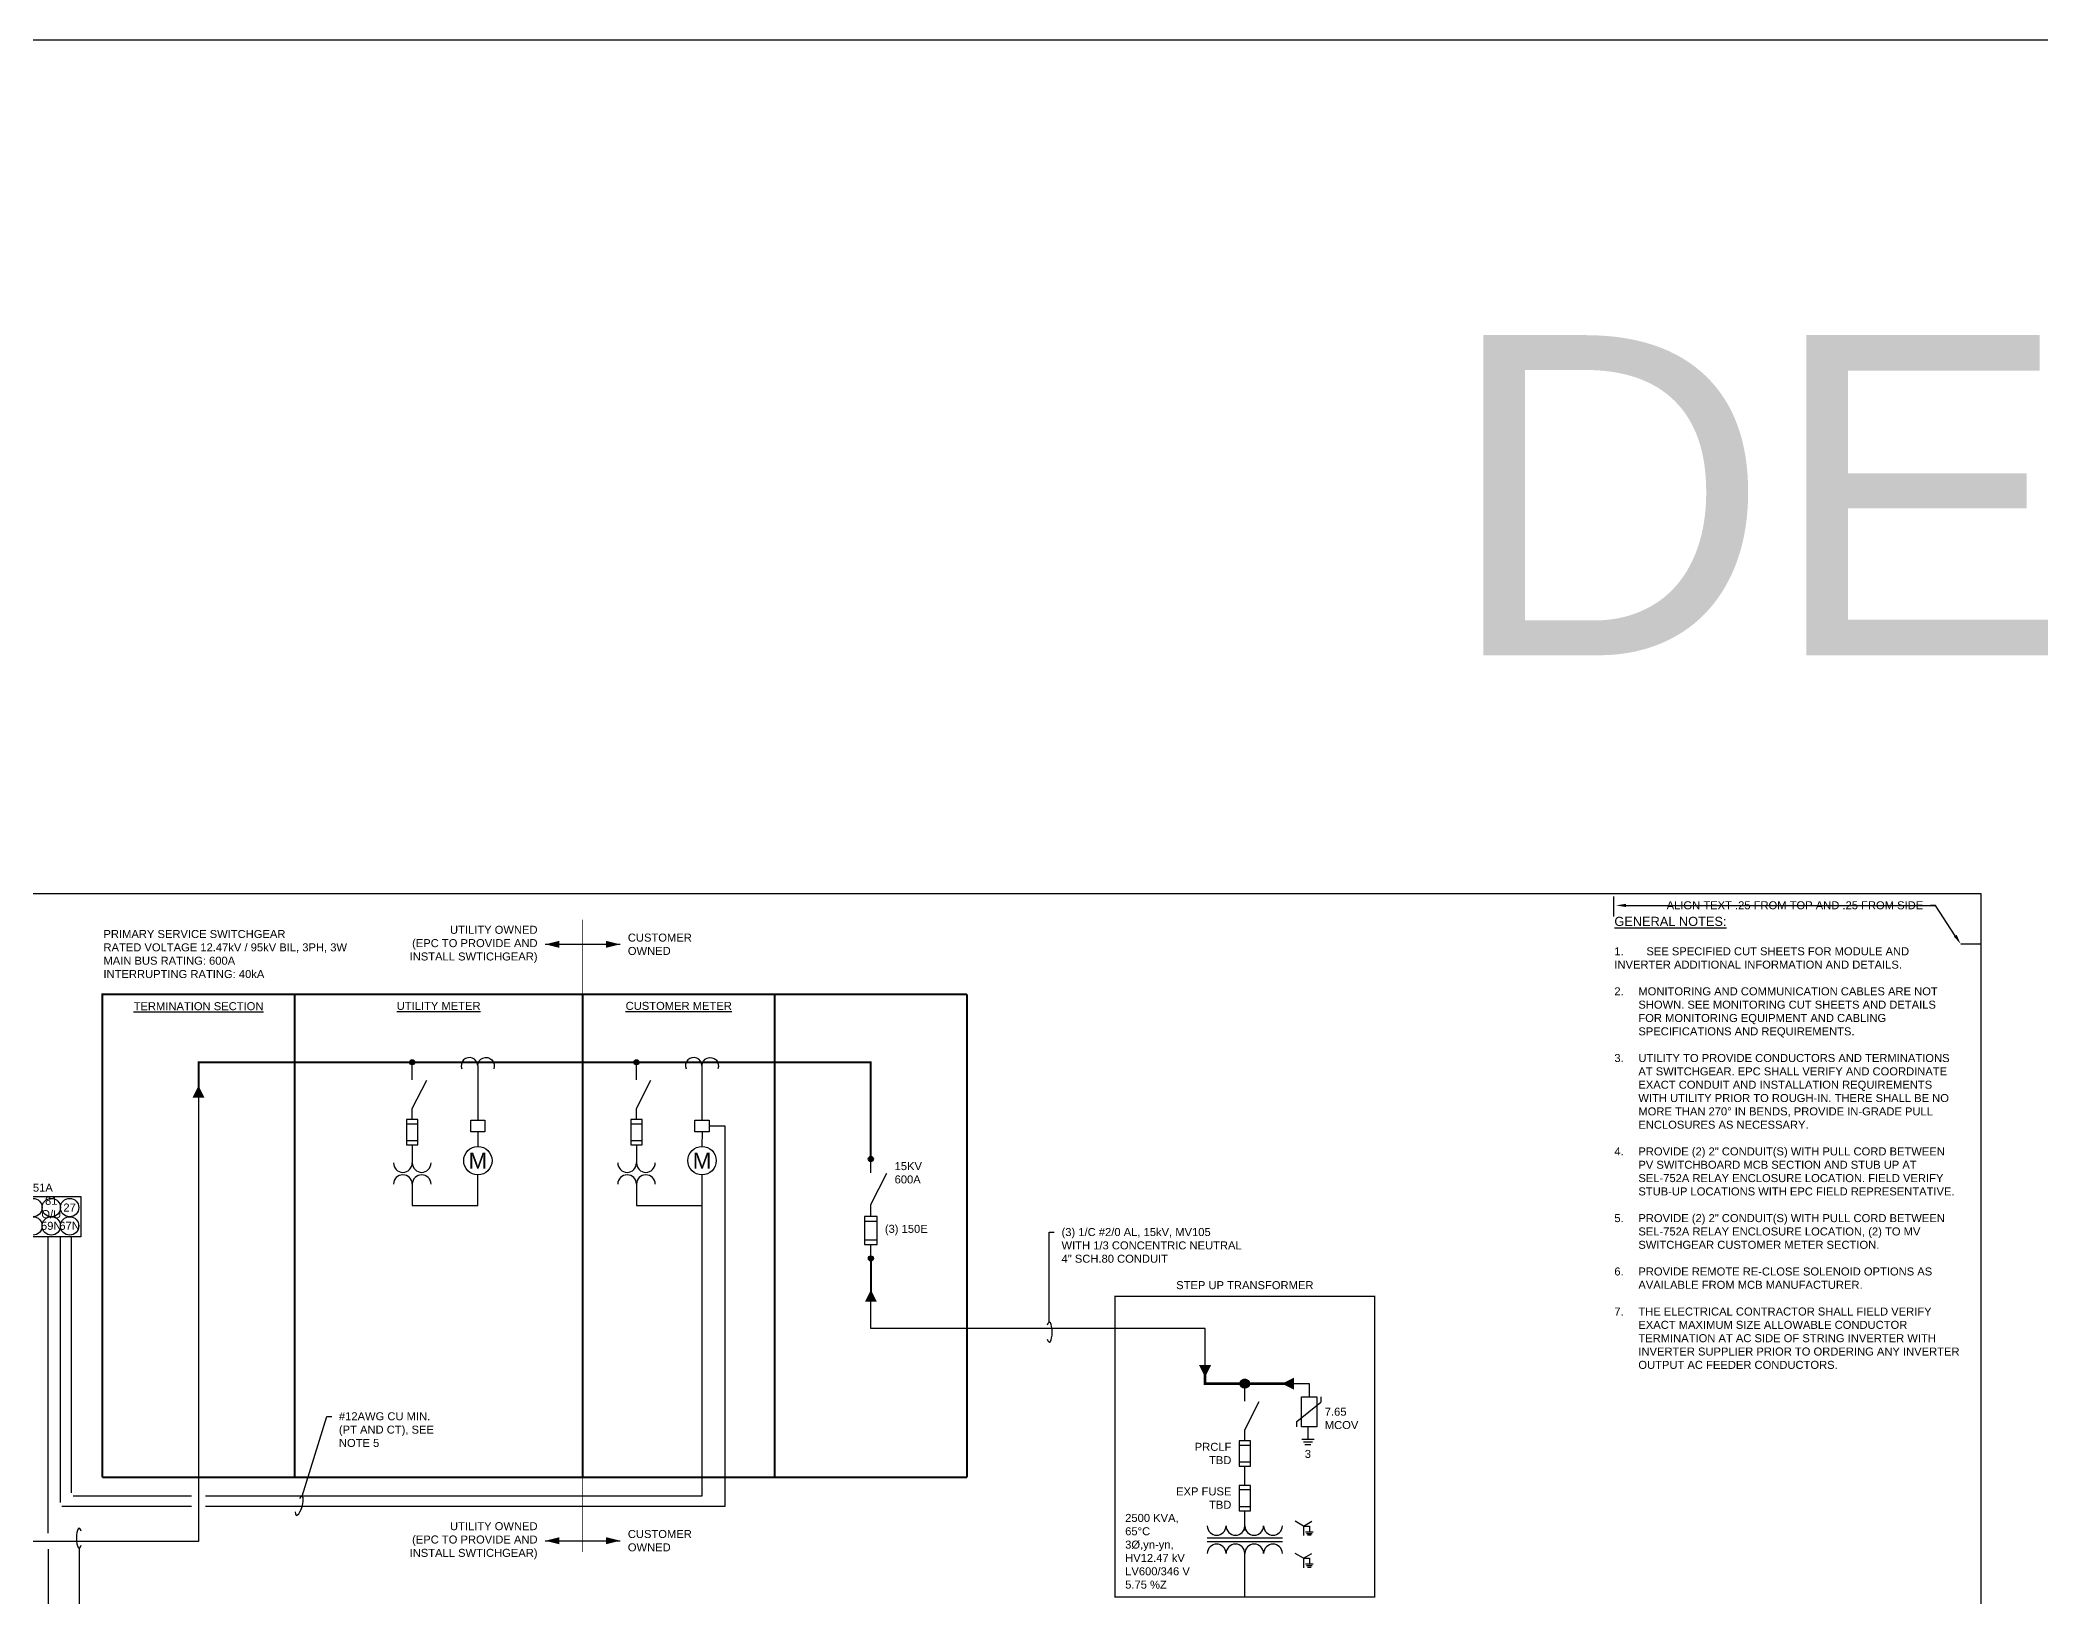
# Model space of a CAD drawing. Header units: feet. Extents: x 0 to 267, y -9 to 249.
# Drawn here: x 114.81 to 139.81, y 80.41 to 99.87 of the extents above; entities that cross this region are included whole.
import ezdxf
from ezdxf import colors
from ezdxf.entities.mleader import LeaderData, LeaderLine
from ezdxf.math import Vec2, Vec3

# ---------------------------------------------------------------- set-up
doc = ezdxf.new("R2010")
doc.units = ezdxf.units.FT
doc.header["$MEASUREMENT"] = 0
doc.linetypes.add('DIVIDE2', pattern=[0.625, 0.25, -0.125, 0, -0.125, 0, -0.125])
doc.linetypes.add('PHANTOM2', pattern=[1.25, 0.625, -0.125, 0.125, -0.125, 0.125, -0.125])
for name, color, linetype in [('E-1LIN', 4, 'Continuous'), ('E-1LIN-EQPM-ENCL', 8, 'PHANTOM2'), ('E-1LIN-FUSE', 170, 'Continuous'), ('E-CABL-120V', 1, '120V_BRANCH'), ('E-CABL-LV', 1, 'LV_CABLE'), ('E-TEXT', 7, 'Continuous'), ('G-ANNO-TEXT', 1, 'Continuous')]:
    doc.layers.add(name, color=color, linetype=linetype)
doc.layers.add('G-NPLT', color=67, linetype='Continuous', plot=False)
doc.styles.add('NEI-A', font='arial.ttf')
doc.styles.get("Standard").update_dxf_attribs({"font": 'arial.ttf'})
doc.linetypes.add('120V_BRANCH', pattern='A,1,-0.2,["120V",Standard,S=0.1,R=0,X=-0.1,Y=-0.05],-0.3', length=1.5)
doc.linetypes.add('LV_CABLE', pattern='A,1,-0.2,["LV",Standard,S=0.1,R=0,X=-0.08,Y=-0.05],-0.2', length=1.4)

# ---------------------------------------------------------------- blocks, each defined once
blk = doc.blocks.new('Equipment Callout Arrowhead')
at = {"color": 0}
blk.add_ellipse((0, 0), major_axis=(0.99, 0), ratio=0.28679, start_param=-0.799881, end_param=3.941473, dxfattribs=at)

msp = doc.modelspace()

# ---------------------------------------------------------------- hatches: boundary and pattern name
at = {"layer": 'E-1LIN'}
h = msp.add_hatch(color=256, dxfattribs=at)
h.dxf.hatch_style = 1
edge = h.paths.add_edge_path()
edge.add_arc((119.458, 87.092), 0.0321, 0, 360)
h = msp.add_hatch(color=256, dxfattribs=at)
h.dxf.hatch_style = 1
edge = h.paths.add_edge_path()
edge.add_arc((122.26, 87.092), 0.0321, 0, 360)
h = msp.add_hatch(color=256, dxfattribs=at)
h.dxf.hatch_style = 1
edge = h.paths.add_edge_path()
edge.add_arc((125.188, 85.884), 0.0321, 0, 360)
h = msp.add_hatch(color=256, dxfattribs=at)
h.dxf.hatch_style = 1
edge = h.paths.add_edge_path()
edge.add_arc((125.189, 84.642), 0.0321, 0, 360)
at = {"layer": 'E-1LIN', "transparency": 33554687}
h = msp.add_hatch(color=256, dxfattribs=at)
h.dxf.hatch_style = 1
h.paths.add_polyline_path([(129.919, 83.077, 1), (129.802, 83.077, 1)])

# ---------------------------------------------------------------- linework, layer by layer
at = {"layer": 'E-1LIN'}
for p, q in [((119.458, 86.061), (119.458, 85.834)), ((122.26, 86.061), (122.26, 85.834)), ((130.649, 82.537), (130.649, 82.383)), ((130.573, 82.383), (130.726, 82.383)), ((130.592, 82.349), (130.706, 82.349)), ((130.609, 82.318), (130.686, 82.318)), ((130.62, 81.227), (130.716, 81.227)), ((130.632, 81.206), (130.704, 81.206)), ((130.643, 81.187), (130.691, 81.187)), ((130.62, 80.825), (130.716, 80.825)), ((130.632, 80.804), (130.704, 80.804)), ((130.643, 80.785), (130.691, 80.785))]:
    msp.add_line(p, q, dxfattribs=at)
for points, const_width in [([(116.788, 86.656), (116.788, 87.092), (125.188, 87.092), (125.188, 85.884)], 0.025), ([(125.189, 84.099), (125.189, 84.642)], 0.025), ([(129.364, 83.308), (129.364, 83.077), (130.357, 83.077)], 0.0312)]:
    msp.add_lwpolyline(points, dxfattribs=dict(at, const_width=const_width))
at = {"layer": 'E-1LIN', "flags": 128}
for points in [[(119.458, 86.872), (119.458, 87.092)], [(122.26, 86.872), (122.26, 87.092)], [(119.458, 86.378), (119.458, 86.514), (119.639, 86.87)], [(122.26, 86.378), (122.26, 86.514), (122.441, 86.87)], [(125.188, 85.709), (125.188, 85.884)], [(125.189, 85.165), (125.189, 85.314), (125.387, 85.706)], [(125.189, 84.642), (125.189, 84.817)], [(129.86, 82.858), (129.86, 83.077)], [(129.861, 82.363), (129.861, 82.499), (130.042, 82.855)]]:
    msp.add_lwpolyline(points, dxfattribs=at)
at = {"layer": 'E-1LIN'}
for points in [[(120.276, 87.052, 1.191066), (120.077, 87.01)], [(120.276, 87.052, -1.191066), (120.476, 87.01)], [(123.078, 87.052, 1.191066), (122.879, 87.01)], [(123.078, 87.052, -1.191066), (123.277, 87.01)]]:
    msp.add_lwpolyline(points, format="xyb", dxfattribs=at)
for points in [[(120.276, 87.052), (120.276, 86.369)], [(123.078, 87.052), (123.078, 86.369)], [(116.788, 86.656), (116.788, 81.103)], [(120.277, 86.224), (120.276, 86.04)], [(123.079, 86.224), (123.078, 86.04)], [(119.458, 85.569), (119.458, 85.302), (120.278, 85.302), (120.278, 85.685)], [(122.26, 85.569), (122.26, 85.302), (123.079, 85.302), (123.079, 85.685)], [(129.364, 83.308), (129.364, 83.767), (125.188, 83.767), (125.189, 84.104)], [(130.476, 83.077), (130.665, 83.077), (130.665, 82.912)], [(130.509, 82.603), (130.809, 82.847)], [(130.809, 82.912), (130.809, 82.847)], [(130.509, 82.537), (130.509, 82.603)], [(129.861, 81.805), (129.861, 82.046)], [(116.788, 81.103), (110.636, 81.103), (110.244, 81.301)], [(129.861, 81.242), (129.861, 81.489)], [(130.594, 81.297), (130.491, 81.357)], [(130.594, 81.297), (130.697, 81.357)], [(130.594, 81.297), (130.594, 81.178)], [(130.594, 81.297), (130.668, 81.297), (130.668, 81.227)], [(129.392, 81.149), (130.33, 81.149)], [(129.392, 81.106), (130.33, 81.106)], [(129.861, 80.411), (129.861, 80.955)], [(130.594, 80.895), (130.491, 80.954)], [(130.594, 80.895), (130.697, 80.954)], [(130.594, 80.895), (130.594, 80.776)], [(130.594, 80.895), (130.668, 80.895), (130.668, 80.825)]]:
    msp.add_lwpolyline(points, dxfattribs=at)
at = {"layer": 'E-1LIN', "transparency": 33554687}
for points in [[(116.788, 86.651, 0.15, 0, 0), (116.788, 86.801, 0, 0, 0)], [(125.189, 84.099, 0.15, 0, 0), (125.189, 84.249, 0, 0, 0)], [(129.364, 83.308, 0.15, 0, 0), (129.364, 83.158, 0, 0, 0)], [(130.476, 83.077, 0.15, 0, 0), (130.326, 83.077, 0, 0, 0)]]:
    msp.add_lwpolyline(points, format="xyseb", dxfattribs=at)
at = {"layer": 'E-1LIN'}
for points in [[(120.366, 86.369), (120.366, 86.224), (120.189, 86.224), (120.189, 86.369)], [(123.167, 86.369), (123.167, 86.224), (122.991, 86.224), (122.991, 86.369)], [(114.338, 85.415), (115.319, 85.415), (115.319, 84.913), (114.338, 84.913)], [(130.571, 82.912), (130.759, 82.912), (130.759, 82.537), (130.571, 82.537)]]:
    msp.add_lwpolyline(points, close=True, dxfattribs=at)
for centre, radius in [((119.458, 87.092), 0.0321), ((122.26, 87.092), 0.0321), ((120.278, 85.863), 0.177), ((123.079, 85.863), 0.177), ((125.188, 85.884), 0.0321), ((114.719, 85.277), 0.115), ((114.948, 85.277), 0.115), ((115.177, 85.277), 0.115), ((114.719, 85.048), 0.115), ((114.948, 85.048), 0.115), ((115.177, 85.048), 0.115), ((125.189, 84.642), 0.0321)]:
    msp.add_circle(centre, radius, dxfattribs=at)
at = {"layer": 'E-1LIN', "transparency": 33554687}
msp.add_circle((129.86, 83.077), 0.0581, dxfattribs=at)
at = {"layer": 'E-1LIN'}
for centre, start, end in [((119.341, 85.834), 180, 0), ((119.576, 85.834), 180, 0), ((122.143, 85.834), 180, 0), ((122.377, 85.834), 180, 0), ((119.341, 85.569), 360, 180), ((119.576, 85.569), 360, 180), ((122.143, 85.569), 360, 180), ((122.377, 85.569), 360, 180), ((129.509, 81.3), 180, 0), ((129.744, 81.3), 180, 0), ((129.978, 81.3), 180, 0), ((130.213, 81.3), 180, 0), ((129.509, 80.955), 0, 180), ((129.744, 80.955), 0, 180), ((129.978, 80.955), 0, 180), ((130.213, 80.955), 0, 180)]:
    msp.add_arc(centre, 0.117, start, end, dxfattribs=at)
at = {"layer": 'E-1LIN-EQPM-ENCL', "const_width": 0.025}
for points in [[(126.388, 87.941), (115.588, 87.941), (115.588, 81.906)], [(117.988, 81.906), (117.988, 87.941)], [(121.588, 81.906), (121.588, 87.941)], [(123.988, 81.906), (123.988, 87.941)], [(126.388, 81.906), (126.388, 87.941)]]:
    msp.add_lwpolyline(points, dxfattribs=at)
at = {"layer": 'E-1LIN-EQPM-ENCL', "const_width": 0.0156}
msp.add_lwpolyline([(128.238, 84.167), (131.484, 84.167), (131.484, 80.411), (128.238, 80.411)], close=True, dxfattribs=at)
at = {"layer": 'E-1LIN-EQPM-ENCL'}
msp.add_lwpolyline([(115.588, 81.906, 0.025, 0.025, 0), (126.388, 81.906, 0, 0, 0)], format="xyseb", dxfattribs=at)
at = {"layer": 'E-1LIN-FUSE'}
for points in [[(119.388, 86.061), (119.529, 86.061), (119.529, 86.378), (119.388, 86.378)], [(122.19, 86.061), (122.33, 86.061), (122.33, 86.378), (122.19, 86.378)], [(125.111, 84.817), (125.266, 84.817), (125.266, 85.165), (125.111, 85.165)], [(129.791, 82.046), (129.931, 82.046), (129.931, 82.363), (129.791, 82.363)], [(129.791, 81.489), (129.931, 81.489), (129.931, 81.805), (129.791, 81.805)]]:
    msp.add_lwpolyline(points, close=True, dxfattribs=at)
for points in [[(119.388, 86.325), (119.529, 86.325)], [(122.19, 86.325), (122.33, 86.325)], [(119.388, 86.114), (119.529, 86.114)], [(122.19, 86.114), (122.33, 86.114)], [(125.111, 85.107), (125.266, 85.107)], [(125.111, 84.875), (125.266, 84.875)], [(129.791, 82.31), (129.931, 82.31)], [(129.791, 82.099), (129.931, 82.099)], [(129.791, 81.753), (129.931, 81.753)], [(129.791, 81.542), (129.931, 81.542)]]:
    msp.add_lwpolyline(points, dxfattribs=at)
at = {"layer": 'E-CABL-120V'}
for points in [[(114.91, 81.208), (114.91, 84.913)], [(114.91, 81.01), (114.91, 79.576)]]:
    msp.add_lwpolyline(points, dxfattribs=at)
at = {"layer": 'E-CABL-LV'}
for points in [[(116.877, 81.546), (123.366, 81.546), (123.366, 86.296), (123.167, 86.296)], [(116.875, 81.676), (123.079, 81.676), (123.079, 85.302)], [(115.062, 81.59), (115.062, 84.913)], [(115.201, 81.711), (115.201, 84.913)], [(115.078, 81.546), (116.7, 81.546)], [(115.221, 81.676), (116.7, 81.676)]]:
    msp.add_lwpolyline(points, dxfattribs=at)
at = {"layer": 'E-TEXT'}
msp.add_line((17.542, 99.866), (177.224, 99.866), dxfattribs=at)
for points in [[(134.469, 89.163), (134.469, 88.913)], [(121.121, 88.566), (122.055, 88.566)], [(139.059, 88.569), (138.809, 88.569)], [(121.121, 81.114), (122.055, 81.114)]]:
    msp.add_lwpolyline(points, dxfattribs=at)
at = {"layer": 'E-TEXT', "linetype": 'DIVIDE2', "const_width": 0.01}
msp.add_lwpolyline([(121.588, 88.873), (121.588, 80.973)], dxfattribs=at)
at = {"layer": 'E-TEXT'}
for points in [[(121.295, 88.566, 0.0872, 0, 0), (121.121, 88.566, 0, 0, 0)], [(121.881, 88.566, 0.0872, 0, 0), (122.055, 88.566, 0, 0, 0)], [(121.295, 81.114, 0.0872, 0, 0), (121.121, 81.114, 0, 0, 0)], [(121.881, 81.114, 0.0872, 0, 0), (122.055, 81.114, 0, 0, 0)]]:
    msp.add_lwpolyline(points, format="xyseb", dxfattribs=at)
at = {"layer": 'G-NPLT'}
msp.add_lwpolyline([(107.436, 89.201), (139.059, 89.201), (139.059, 66.748), (107.436, 66.748)], close=True, dxfattribs=at)

# ---------------------------------------------------------------- texts
at = {"layer": 'G-ANNO-TEXT', "style": 'NEI-A'}
for s, width, gutter_width, insert, char_height, attachment_point in [('DELTA', 19.61486, 19.388, (132.382, 96.178), 4, 1), ('\\pxql;{\\H1.1426x;\\LGENERAL NOTES:\\P\\l\\P\\pi-3,l3,t3;}1.^ISEE SPECIFIED CUT SHEETS FOR MODULE AND INVERTER ADDITIONAL INFORMATION AND DETAILS.\\P\\pi0,l0,tz;\\P\\pi-3,l3,t3;2.^IMONITORING AND COMMUNICATION CABLES ARE NOT SHOWN. SEE MONITORING CUT SHEETS AND DETAILS FOR MONITORING EQUIPMENT AND CABLING SPECIFICATIONS AND REQUIREMENTS.\\P\\pi0,l0,tz;\\P\\pi-3,l3,t3;{\\A1;3.^IUTILITY TO PROVIDE CONDUCTORS AND TERMINATIONS AT SWITCHGEAR. EPC SHALL VERIFY AND COORDINATE EXACT CONDUIT AND INSTALLATION REQUIREMENTS WITH UTILITY PRIOR TO ROUGH-IN. THERE SHALL BE NO MORE THAN 270%%D IN BENDS, PROVIDE IN-GRADE PULL ENCLOSURES AS NECESSARY.\\P\\pi0,l0,tz;\\P\\pi-3,l3,t3;4.^IPROVIDE (2) 2" CONDUIT(S) WITH PULL CORD BETWEEN PV SWITCHBOARD MCB SECTION AND STUB UP AT SEL-752A RELAY ENCLOSURE LOCATION. FIELD VERIFY STUB-UP LOCATIONS WITH EPC FIELD REPRESENTATIVE.\\P\\pi0,l0,tz;\\P\\pi-3,l3,t3;5.^IPROVIDE (2) 2" CONDUIT(S) WITH PULL CORD BETWEEN SEL-752A RELAY ENCLOSURE LOCATION, (2) TO MV SWITCHGEAR CUSTOMER METER SECTION.\\P\\pi0,l0,tz;\\P\\pi-3,l3,t3;6.^IPROVIDE REMOTE RE-CLOSE SOLENOID OPTIONS AS AVAILABLE FROM MCB MANUFACTURER.\\P\\pi0,l0,tz;\\P\\pi-3,l3,t3;7.^ITHE ELECTRICAL CONTRACTOR SHALL FIELD VERIFY EXACT MAXIMUM SIZE ALLOWABLE CONDUCTOR TERMINATION AT AC SIDE OF STRING INVERTER WITH INVERTER SUPPLIER PRIOR TO ORDERING ANY INVERTER OUTPUT AC FEEDER CONDUCTORS.}', 4.30675, 0.547, (134.478, 88.91), 0.1, 1), ('PRIMARY SERVICE SWITCHGEAR\\PRATED VOLTAGE 12.47kV / 95kV BIL, 3PH, 3W\\PMAIN BUS RATING: 600A\\PINTERRUPTING RATING: 40kA', 4.19765, 0.469, (115.6, 88.745), 0.1, 1), ('\\pxqc;M', 0.12015, 0.562, (120.278, 85.863), 0.2, 5), ('\\pxqc;M', 0.12015, 0.562, (123.079, 85.863), 0.2, 5), ('\\pxqr;PRCLF ^JTBD', 0.49511, 0.469, (129.693, 82.204), 0.1, 6), ('\\pxqc;3', 0.27673, 0.469, (130.649, 82.198), 0.1, 5), ('\\pxqr;EXP FUSE^JTBD', 0.74876, 0.469, (129.693, 81.647), 0.1, 6), ('\\A1;\\pxql;2500 KVA, \\P65°C\\P\\pq*;3Ø,yn-yn,\\P\\pql;HV12.47 kV\\PLV600/346 V\\P5.75 %Z', 0.88368, 0.469, (128.366, 80.514), 0.1, 7)]:
    msp.add_mtext_dynamic_manual_height_columns(s, width=width, gutter_width=gutter_width, heights=[0], dxfattribs=dict(at, insert=insert, char_height=char_height, attachment_point=attachment_point))
at = {"layer": 'G-ANNO-TEXT', "char_height": 0.1, "style": 'NEI-A'}
for s, insert, width, attachment_point in [('\\pxqr;UTILITY OWNED\\P(EPC TO PROVIDE AND INSTALL SWTICHGEAR)', (121.024, 88.566), 1.76986, 6), ('CUSTOMER OWNED', (122.152, 88.566), 0.58139, 4), ('\\pxqc;{\\LTERMINATION SECTION}', (116.788, 87.843), 2.07315, 2), ('\\pxqc;{\\LUTILITY METER}', (119.788, 87.847), 3.6, 2), ('\\pxqc;{\\LCUSTOMER METER}', (122.788, 87.847), 2.4, 2), ('15KV\\P600A', (125.485, 85.711), 0.35825, 4), ('SEL 751A', (114.338, 85.474), 0.97707, 7), ('81\\PO/U', (114.948, 85.277), 0.10952, 5), ('27', (115.177, 85.277), 0.10952, 5), ('59N', (114.948, 85.048), 0.10952, 5), ('67N', (115.177, 85.048), 0.10952, 5), ('(3) 150E', (125.363, 84.996), 0.58139, 4), ('STEP UP TRANSFORMER', (129.861, 84.256), 2.11644, 8), ('7.65\\PMCOV', (130.86, 82.642), 0.58139, 4), ('\\pxqr;UTILITY OWNED\\P(EPC TO PROVIDE AND INSTALL SWTICHGEAR)', (121.024, 81.114), 1.76986, 6), ('CUSTOMER OWNED', (122.152, 81.114), 0.58139, 4)]:
    msp.add_mtext(s, dxfattribs=dict(at, insert=insert, width=width, attachment_point=attachment_point))

# ---------------------------------------------------------------- leaders
at = {"layer": 'G-ANNO-TEXT'}
ml = msp.add_multileader_mtext('Standard', dxfattribs=at)
ml.set_content('\\A1;(3) 1/C #2/0 AL, 15kV, MV105\\PWITH 1/3 CONCENTRIC NEUTRAL\\P4" SCH.80 CONDUIT', color=256, style='NEI-A')
ml.set_leader_properties()
ml.set_arrow_properties(name='Equipment Callout Arrowhead')
ml.build(insert=Vec2(0, 0))
ml.multileader.update_dxf_attribs({"dogleg_length": 0.0625, "arrow_head_size": 0.125})
ctx = ml.context
ctx.base_point, ctx.char_height, ctx.arrow_head_size, ctx.landing_gap_size, ctx.plane_origin = Vec3(127.481, 84.97), 0.1, 0.125, 0.09, Vec3(116.107, 83.187)
notes = []
notes.append((ctx, [(0, (1, 1, 0), (127.418, 84.97), (1, 0), 0.0625, [(0, [(127.418, 83.72)], 0, [])])]))
ctx.mtext.insert, ctx.mtext.width, ctx.mtext.flow_direction = Vec3(127.571, 85.021), 2.45812, 5
ml = msp.add_multileader_mtext('Standard', dxfattribs=at)
ml.set_content('#12AWG CU MIN. (PT AND CT), SEE NOTE 5', color=256, style='NEI-A')
ml.set_leader_properties()
ml.set_arrow_properties(name='Equipment Callout Arrowhead')
ml.build(insert=Vec2(0, 0))
ml.multileader.update_dxf_attribs({"dogleg_length": 0.0625, "arrow_head_size": 0.125})
ctx = ml.context
ctx.base_point, ctx.char_height, ctx.arrow_head_size, ctx.landing_gap_size, ctx.plane_origin = Vec3(118.452, 82.668), 0.1, 0.125, 0.09, Vec3(108.936, 80.819)
notes.append((ctx, [(0, (1, 1, 0), (118.389, 82.668), (1, 0), 0.0625, [(0, [(118.047, 81.55)], 0, [])])]))
ctx.mtext.insert, ctx.mtext.width, ctx.mtext.flow_direction = Vec3(118.542, 82.719), 1.23613, 5
ml = msp.add_multileader_mtext('Standard', dxfattribs=at)
ml.set_content('\\A1;(2) 4" EMPTY SCHEDULE 80 CONDUIT WITH PULL STRING PROVIDED AND INSTALLED BY EPC. SEE NOTE 3.', color=256, style='NEI-A')
ml.set_leader_properties()
ml.set_arrow_properties(name='Equipment Callout Arrowhead')
ml.build(insert=Vec2(0, 0))
ml.multileader.update_dxf_attribs({"dogleg_length": 0.0625, "arrow_head_size": 0.125})
ctx = ml.context
ctx.base_point, ctx.char_height, ctx.arrow_head_size, ctx.landing_gap_size, ctx.plane_origin = Vec3(115.36, 80.238), 0.1, 0.125, 0.09, Vec3(104.641, 77.45)
notes.append((ctx, [(0, (1, 1, 0), (115.297, 80.238), (1, 0), 0.0625, [(0, [(115.297, 81.146)], 0, [])])]))
ctx.mtext.insert, ctx.mtext.width, ctx.mtext.flow_direction = Vec3(115.45, 80.289), 3.95061, 5
at = {"layer": 'G-NPLT'}
ml = msp.add_multileader_mtext('Standard', dxfattribs=at)
ml.set_content('ALIGN TEXT .25 FROM TOP AND .25 FROM SIDE', color=256, style='NEI-A')
ml.set_leader_properties()
ml.build(insert=Vec2(0, 0))
ml.multileader.update_dxf_attribs({"dogleg_length": 0.0625, "arrow_head_size": 0.125})
ctx = ml.context
ctx.base_point, ctx.char_height, ctx.arrow_head_size, ctx.landing_gap_size, ctx.plane_origin = Vec3(135.049, 89.053), 0.1, 0.125, 0.09, Vec3(135.729, 89.105)
ctx.text_align_type = 2
notes.append((ctx, [(1, (1, 1, 0), (138.49, 89.053), (-1, 0), 0.0625, [(0, [(134.499, 89.052)], 0, []), (1, [(138.806, 88.569)], 0, [])])]))
ctx.mtext.insert, ctx.mtext.width, ctx.mtext.alignment, ctx.mtext.flow_direction = Vec3(138.337, 89.104), 3.69571, 3, 5
for ctx, leaders in notes:
    for number, flags, end, landing, length, lines in leaders:
        leader = LeaderData()
        leader.index, (leader.has_last_leader_line, leader.has_dogleg_vector, leader.attachment_direction) = number, flags
        leader.last_leader_point, leader.dogleg_vector, leader.dogleg_length = Vec3(end), Vec3(landing), length
        for number, points, colour, breaks in lines:
            line = LeaderLine()
            line.index, line.vertices, line.color, line.breaks = number, Vec3.list(points), colors.encode_raw_color(colour), breaks
            leader.lines.append(line)
        ctx.leaders.append(leader)

doc.saveas('drawing.dxf')
